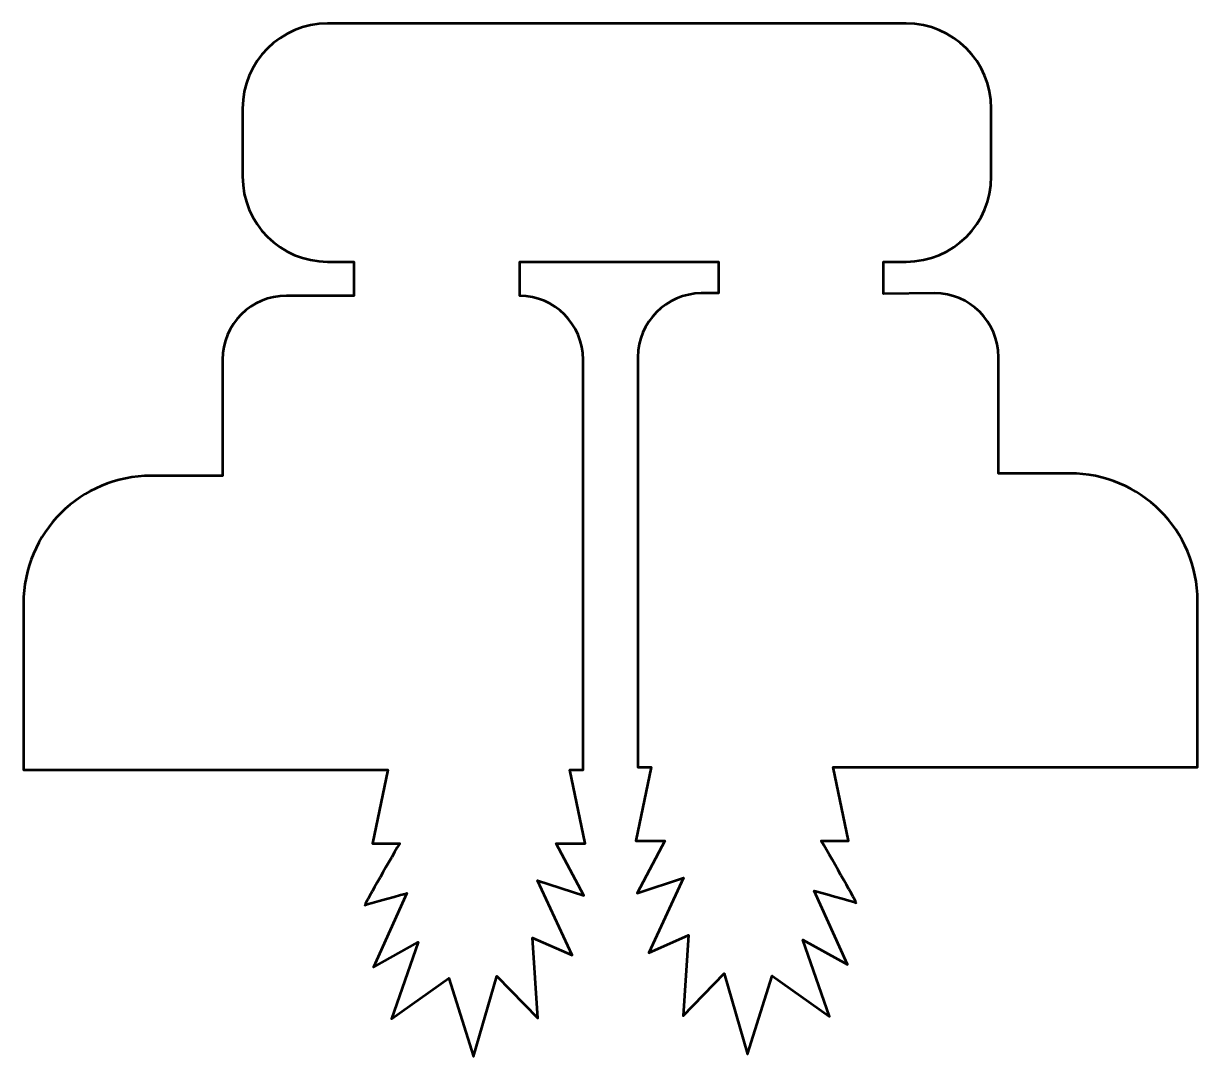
# Model space of a CAD drawing. Header units: centimetres. Extents: x -13.49 to -6.59, y -15.37 to -9.3.
import ezdxf

# ---------------------------------------------------------------- set-up
doc = ezdxf.new("R2010")
doc.units = ezdxf.units.CM
doc.header["$MEASUREMENT"] = 0
doc.layers.add('Layer 1', color=7, linetype='Continuous')

msp = doc.modelspace()

# ---------------------------------------------------------------- linework, layer by layer
at = {"layer": 'Layer 1', "lineweight": 53}
msp.add_open_spline([(-8.29998, -10.70002), (-8.29998, -10.70002), (-8.43341, -10.70002), (-8.43341, -10.70002), (-8.43341, -10.70002), (-8.43341, -10.70002), (-8.43341, -10.88822), (-8.43341, -10.88822), (-8.43341, -10.88822), (-8.43341, -10.88822), (-8.13312, -10.88539), (-8.13312, -10.88539), (-8.13312, -10.88539), (-7.92596, -10.88539), (-7.75796, -11.05339), (-7.75796, -11.26056), (-7.75796, -11.26056), (-7.75796, -11.26056), (-7.75796, -11.94372), (-7.75796, -11.94372), (-7.75796, -11.94372), (-7.75796, -11.94372), (-7.33805, -11.94372), (-7.33805, -11.94372), (-7.33805, -11.94372), (-6.92397, -11.94372), (-6.58795, -12.27972), (-6.58795, -12.69381), (-6.58795, -12.69381), (-6.58795, -12.69381), (-6.58795, -13.44389), (-6.58795, -13.44389), (-6.58795, -13.44389), (-6.58795, -13.44389), (-6.58795, -13.671), (-6.58795, -13.671), (-6.58795, -13.671), (-6.58795, -13.671), (-8.72931, -13.67101), (-8.72931, -13.67101), (-8.72931, -13.67101), (-8.72931, -13.67101), (-8.6394, -14.10362), (-8.6394, -14.10362), (-8.6394, -14.10362), (-8.6394, -14.10362), (-8.79904, -14.10362), (-8.79904, -14.10362), (-8.79904, -14.10362), (-8.72676, -14.22872), (-8.58708, -14.47159), (-8.5948, -14.46667), (-8.5948, -14.46667), (-8.60514, -14.46006), (-8.84096, -14.39722), (-8.84096, -14.39722), (-8.84096, -14.39722), (-8.84096, -14.39722), (-8.64402, -14.83048), (-8.64402, -14.83048), (-8.64402, -14.83048), (-8.64402, -14.83048), (-8.90804, -14.68495), (-8.90804, -14.68495), (-8.90804, -14.68495), (-8.90804, -14.68495), (-8.75125, -15.13474), (-8.75125, -15.13474), (-8.75125, -15.13474), (-8.75125, -15.13474), (-9.08712, -14.89662), (-9.08712, -14.89662), (-9.08712, -14.89662), (-9.08712, -14.89662), (-9.23225, -15.35633), (-9.23225, -15.35633), (-9.23225, -15.35633), (-9.23225, -15.35633), (-9.36959, -14.88339), (-9.36959, -14.88339), (-9.36959, -14.88339), (-9.36959, -14.88339), (-9.61058, -15.13144), (-9.61058, -15.13144), (-9.61058, -15.13144), (-9.61058, -15.13144), (-9.5795, -14.65849), (-9.5795, -14.65849), (-9.5795, -14.65849), (-9.5795, -14.65849), (-9.81269, -14.76102), (-9.81269, -14.76102), (-9.81269, -14.76102), (-9.81269, -14.76102), (-9.608, -14.32115), (-9.608, -14.32115), (-9.608, -14.32115), (-9.608, -14.32115), (-9.88008, -14.41045), (-9.88008, -14.41045), (-9.88008, -14.41045), (-9.88008, -14.41045), (-9.71864, -14.10362), (-9.71864, -14.10362), (-9.71864, -14.10362), (-9.71864, -14.10362), (-9.88788, -14.10362), (-9.88788, -14.10362), (-9.88788, -14.10362), (-9.88788, -14.10362), (-9.79797, -13.67101), (-9.79797, -13.67101), (-9.79797, -13.67101), (-9.79797, -13.67101), (-9.87611, -13.67101), (-9.87611, -13.67101), (-9.87611, -13.67101), (-9.87611, -13.67101), (-9.87615, -13.44391), (-9.87615, -13.44391), (-9.87615, -13.44391), (-9.87615, -13.44391), (-9.8762, -11.26056), (-9.8762, -11.26056), (-9.8762, -11.26056), (-9.8762, -11.0547), (-9.71032, -10.88751), (-9.50472, -10.88539), (-9.50472, -10.88539), (-9.50472, -10.88539), (-9.40284, -10.88457), (-9.40284, -10.88457), (-9.40284, -10.88457), (-9.40284, -10.88457), (-9.40284, -10.70002), (-9.40284, -10.70002), (-9.40284, -10.70002), (-9.40284, -10.70002), (-10.57068, -10.70002), (-10.57068, -10.70002), (-10.57068, -10.70002), (-10.57068, -10.70002), (-10.57068, -10.89981), (-10.57068, -10.89981), (-10.57068, -10.89981), (-10.3651, -10.90193), (-10.1992, -11.06913), (-10.1992, -11.27498), (-10.1992, -11.27498), (-10.1992, -11.27498), (-10.19925, -13.45832), (-10.19925, -13.45832), (-10.19925, -13.45832), (-10.19925, -13.45832), (-10.19929, -13.68543), (-10.19929, -13.68543), (-10.19929, -13.68543), (-10.19929, -13.68543), (-10.27743, -13.68543), (-10.27743, -13.68543), (-10.27743, -13.68543), (-10.27743, -13.68543), (-10.18753, -14.11804), (-10.18753, -14.11804), (-10.18753, -14.11804), (-10.18753, -14.11804), (-10.35678, -14.11804), (-10.35678, -14.11804), (-10.35678, -14.11804), (-10.35678, -14.11804), (-10.19533, -14.42489), (-10.19533, -14.42489), (-10.19533, -14.42489), (-10.19533, -14.42489), (-10.46742, -14.3356), (-10.46742, -14.3356), (-10.46742, -14.3356), (-10.46742, -14.3356), (-10.26271, -14.77546), (-10.26271, -14.77546), (-10.26271, -14.77546), (-10.26271, -14.77546), (-10.49592, -14.67294), (-10.49592, -14.67294), (-10.49592, -14.67294), (-10.49592, -14.67294), (-10.46483, -15.14588), (-10.46483, -15.14588), (-10.46483, -15.14588), (-10.46483, -15.14588), (-10.70581, -14.89783), (-10.70581, -14.89783), (-10.70581, -14.89783), (-10.70581, -14.89783), (-10.84315, -15.37078), (-10.84315, -15.37078), (-10.84315, -15.37078), (-10.84315, -15.37078), (-10.98827, -14.91106), (-10.98827, -14.91106), (-10.98827, -14.91106), (-10.98827, -14.91106), (-11.32414, -15.14919), (-11.32414, -15.14919), (-11.32414, -15.14919), (-11.32414, -15.14919), (-11.16737, -14.6994), (-11.16737, -14.6994), (-11.16737, -14.6994), (-11.16737, -14.6994), (-11.43137, -14.84492), (-11.43137, -14.84492), (-11.43137, -14.84492), (-11.43137, -14.84492), (-11.23444, -14.41166), (-11.23444, -14.41166), (-11.23444, -14.41166), (-11.23444, -14.41166), (-11.47024, -14.4745), (-11.48062, -14.48112), (-11.48062, -14.48112), (-11.48831, -14.48604), (-11.34862, -14.24313), (-11.27635, -14.11804), (-11.27635, -14.11804), (-11.27635, -14.11804), (-11.43601, -14.11804), (-11.43601, -14.11804), (-11.43601, -14.11804), (-11.43601, -14.11804), (-11.3461, -13.68542), (-11.3461, -13.68542), (-11.3461, -13.68542), (-11.3461, -13.68542), (-13.48746, -13.68541), (-13.48746, -13.68541), (-13.48746, -13.68541), (-13.48746, -13.68541), (-13.48745, -13.45831), (-13.48745, -13.45831), (-13.48745, -13.45831), (-13.48745, -13.45831), (-13.48744, -12.70822), (-13.48744, -12.70822), (-13.48744, -12.70822), (-13.48744, -12.29415), (-13.15142, -11.95814), (-12.73735, -11.95814), (-12.73735, -11.95814), (-12.73735, -11.95814), (-12.31745, -11.95814), (-12.31745, -11.95814), (-12.31745, -11.95814), (-12.31745, -11.95814), (-12.31745, -11.27498), (-12.31745, -11.27498), (-12.31745, -11.27498), (-12.31745, -11.06781), (-12.14945, -10.89981), (-11.94228, -10.89981), (-11.94228, -10.89981), (-11.94228, -10.89981), (-11.54568, -10.89978), (-11.54568, -10.89978), (-11.54568, -10.89978), (-11.54568, -10.89978), (-11.54568, -10.70002), (-11.54568, -10.70002), (-11.54568, -10.70002), (-11.54568, -10.70002), (-11.69998, -10.70002), (-11.69998, -10.70002), (-11.69998, -10.70002), (-11.97612, -10.70002), (-12.19998, -10.47616), (-12.19998, -10.20002), (-12.19998, -10.20002), (-12.19998, -10.20002), (-12.19998, -9.80002), (-12.19998, -9.80002), (-12.19998, -9.80002), (-12.19998, -9.52388), (-11.97612, -9.30002), (-11.69998, -9.30002), (-11.69998, -9.30002), (-11.69998, -9.30002), (-8.29998, -9.30002), (-8.29998, -9.30002), (-8.29998, -9.30002), (-8.02384, -9.30002), (-7.79998, -9.52388), (-7.79998, -9.80002), (-7.79998, -9.80002), (-7.79998, -9.80002), (-7.79998, -10.20002), (-7.79998, -10.20002), (-7.79998, -10.20002), (-7.79998, -10.47616), (-8.02384, -10.70002), (-8.29998, -10.70002)], degree=3, knots=[0, 0, 0, 0, 0.0131579, 0.0131579, 0.0131579, 0.0131579, 0.0263158, 0.0263158, 0.0263158, 0.0263158, 0.0394737, 0.0394737, 0.0394737, 0.0394737, 0.0526316, 0.0526316, 0.0526316, 0.0526316, 0.0657895, 0.0657895, 0.0657895, 0.0657895, 0.0789474, 0.0789474, 0.0789474, 0.0789474, 0.0921053, 0.0921053, 0.0921053, 0.0921053, 0.1052632, 0.1052632, 0.1052632, 0.1052632, 0.1184211, 0.1184211, 0.1184211, 0.1184211, 0.1315789, 0.1315789, 0.1315789, 0.1315789, 0.1447368, 0.1447368, 0.1447368, 0.1447368, 0.1578947, 0.1578947, 0.1578947, 0.1578947, 0.1710526, 0.1710526, 0.1710526, 0.1710526, 0.1842105, 0.1842105, 0.1842105, 0.1842105, 0.1973684, 0.1973684, 0.1973684, 0.1973684, 0.2105263, 0.2105263, 0.2105263, 0.2105263, 0.2236842, 0.2236842, 0.2236842, 0.2236842, 0.2368421, 0.2368421, 0.2368421, 0.2368421, 0.25, 0.25, 0.25, 0.25, 0.2631579, 0.2631579, 0.2631579, 0.2631579, 0.2763158, 0.2763158, 0.2763158, 0.2763158, 0.2894737, 0.2894737, 0.2894737, 0.2894737, 0.3026316, 0.3026316, 0.3026316, 0.3026316, 0.3157895, 0.3157895, 0.3157895, 0.3157895, 0.3289474, 0.3289474, 0.3289474, 0.3289474, 0.3421053, 0.3421053, 0.3421053, 0.3421053, 0.3552632, 0.3552632, 0.3552632, 0.3552632, 0.3684211, 0.3684211, 0.3684211, 0.3684211, 0.3815789, 0.3815789, 0.3815789, 0.3815789, 0.3947368, 0.3947368, 0.3947368, 0.3947368, 0.4078947, 0.4078947, 0.4078947, 0.4078947, 0.4210526, 0.4210526, 0.4210526, 0.4210526, 0.4342105, 0.4342105, 0.4342105, 0.4342105, 0.4473684, 0.4473684, 0.4473684, 0.4473684, 0.4605263, 0.4605263, 0.4605263, 0.4605263, 0.4736842, 0.4736842, 0.4736842, 0.4736842, 0.4868421, 0.4868421, 0.4868421, 0.4868421, 0.5, 0.5, 0.5, 0.5, 0.5131579, 0.5131579, 0.5131579, 0.5131579, 0.5263158, 0.5263158, 0.5263158, 0.5263158, 0.5394737, 0.5394737, 0.5394737, 0.5394737, 0.5526316, 0.5526316, 0.5526316, 0.5526316, 0.5657895, 0.5657895, 0.5657895, 0.5657895, 0.5789474, 0.5789474, 0.5789474, 0.5789474, 0.5921053, 0.5921053, 0.5921053, 0.5921053, 0.6052632, 0.6052632, 0.6052632, 0.6052632, 0.6184211, 0.6184211, 0.6184211, 0.6184211, 0.6315789, 0.6315789, 0.6315789, 0.6315789, 0.6447368, 0.6447368, 0.6447368, 0.6447368, 0.6578947, 0.6578947, 0.6578947, 0.6578947, 0.6710526, 0.6710526, 0.6710526, 0.6710526, 0.6842105, 0.6842105, 0.6842105, 0.6842105, 0.6973684, 0.6973684, 0.6973684, 0.6973684, 0.7105263, 0.7105263, 0.7105263, 0.7105263, 0.7236842, 0.7236842, 0.7236842, 0.7236842, 0.7368421, 0.7368421, 0.7368421, 0.7368421, 0.75, 0.75, 0.75, 0.75, 0.7631579, 0.7631579, 0.7631579, 0.7631579, 0.7763158, 0.7763158, 0.7763158, 0.7763158, 0.7894737, 0.7894737, 0.7894737, 0.7894737, 0.8026316, 0.8026316, 0.8026316, 0.8026316, 0.8157895, 0.8157895, 0.8157895, 0.8157895, 0.8289474, 0.8289474, 0.8289474, 0.8289474, 0.8421053, 0.8421053, 0.8421053, 0.8421053, 0.8552632, 0.8552632, 0.8552632, 0.8552632, 0.8684211, 0.8684211, 0.8684211, 0.8684211, 0.8815789, 0.8815789, 0.8815789, 0.8815789, 0.8947368, 0.8947368, 0.8947368, 0.8947368, 0.9078947, 0.9078947, 0.9078947, 0.9078947, 0.9210526, 0.9210526, 0.9210526, 0.9210526, 0.9342105, 0.9342105, 0.9342105, 0.9342105, 0.9473684, 0.9473684, 0.9473684, 0.9473684, 0.9605263, 0.9605263, 0.9605263, 0.9605263, 0.9736842, 0.9736842, 0.9736842, 0.9736842, 1, 1, 1, 1], dxfattribs=at)

doc.saveas('drawing.dxf')
